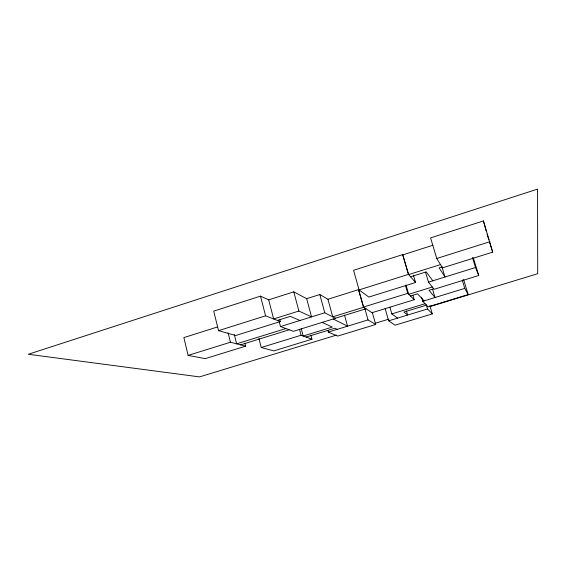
<?xml version="1.0" encoding="UTF-8"?>
<svg xmlns="http://www.w3.org/2000/svg" width="566" height="566" viewBox="0 0 566 566"><rect width="100%" height="100%" fill="white"/><g stroke="black" fill="none" stroke-linecap="round" stroke-linejoin="round"><path stroke-width="0.85" d="M483.428 220.931L430.577 237.897L436.74 258.492L442.541 267.845L492.696 252.139L483.428 220.931L486.123 230.864M412.982 295.473L414.22 299.711L372.011 312.708L363.429 307.076L358.469 289.382L363.697 307.253L332.737 316.84L327.94 299.265L319.818 294.532L306.666 298.685L293.789 291.844L268.68 299.846L260.494 296.145L213.715 311.123L218.54 330.643L235.689 335.525L280.361 321.566L279.922 319.868M440.518 264.584L408.631 274.602L402.667 254.608L353.587 270.279L359.085 289.898L368.82 297.065L415.571 282.491L413.421 275.161M402.858 254.849L432.898 245.255M217.542 326.957L183.865 337.598L188.124 355.406L205.253 358.646L245.637 346.159L244.993 343.597M436.74 258.492L489.908 241.703M218.54 330.643L265.581 315.821L280.361 321.566M327.94 299.265L358.745 289.58M359.085 289.898L408.447 274.39L415.571 282.491M306.666 298.685L311.555 316.889L298.89 311.038L273.647 318.955L268.68 299.846M410.555 276.788L426.198 271.885L432.849 280.793M441.982 266.94L439.11 267.838L445.003 277.015L441.989 266.954M277.418 320.42L290.351 316.373L300.022 320.483M188.124 355.406L230.433 342.239L245.637 346.159M280.488 326.561L324.771 312.779L335.546 318.276L293.365 331.322L280.488 326.561L279.194 321.622M428.483 282.151L475.525 267.52L478.751 275.5L434.094 289.297L428.483 282.151L425.512 272.119M285.865 328.549L236.63 343.838L234.317 334.619M240.571 344.85L289.198 329.78M363.429 307.076L407.753 293.344L414.22 299.711M432.283 286.99L408.709 294.292L406.013 285.016M335.433 318.219L366.004 308.767M410.428 295.983L417.51 293.796L424.153 300.843M433.697 288.794L428.993 290.245L435.013 297.511L432.558 289.219M258.924 338.461L261.237 347.517L301.077 335.256L311.951 339.218L310.84 335.058M306.057 337.074L334.846 328.238L337.258 329.348M422.71 301.289L464.764 288.384L468.167 294.589L428.03 306.843L422.71 301.289L421.493 297.15M328.315 332.086L368.034 319.91L375.697 324.495L337.683 336.084L328.315 332.086L327.856 330.388M389.889 307.105L391.828 313.904L425.052 303.73M311.951 339.218L273.824 350.885L261.237 347.517M426.424 305.166L403.947 312.036L407.626 315.043L406.445 310.953M336.501 335.1L199.55 376.892L28.3 354.266L537.566 189.108L537.7 273.703L429.495 306.722M375.385 323.236L388.913 319.104M388.651 320.83L427.514 308.986L432.318 313.889L395.096 325.181L388.651 320.83L385.163 308.59M322.174 322.408L332.313 327.07L303.178 336.027L301.218 328.627M333.211 318.998L347.559 326.186L344.51 315.135M391.828 313.904L397.551 318.12M487.085 234.154L488.868 239.878M489.378 241.512L492.696 252.139M473.346 257.898L478.751 275.5M472.419 257.417L475.525 267.52M463.589 279.512L468.167 294.589M462.231 280.05L464.764 288.384M429.877 305.59L432.318 313.889M426.304 304.883L427.514 308.986M402.667 254.608L408.447 274.39M405.532 285.703L407.753 293.344M372.244 312.262L375.697 324.495M364.851 308.569L368.034 319.91M319.818 294.532L324.771 312.779M293.789 291.844L298.89 311.038M299.541 329.454L301.077 335.256M260.494 296.145L265.581 315.821M228.091 332.836L230.433 342.239"/></g></svg>
